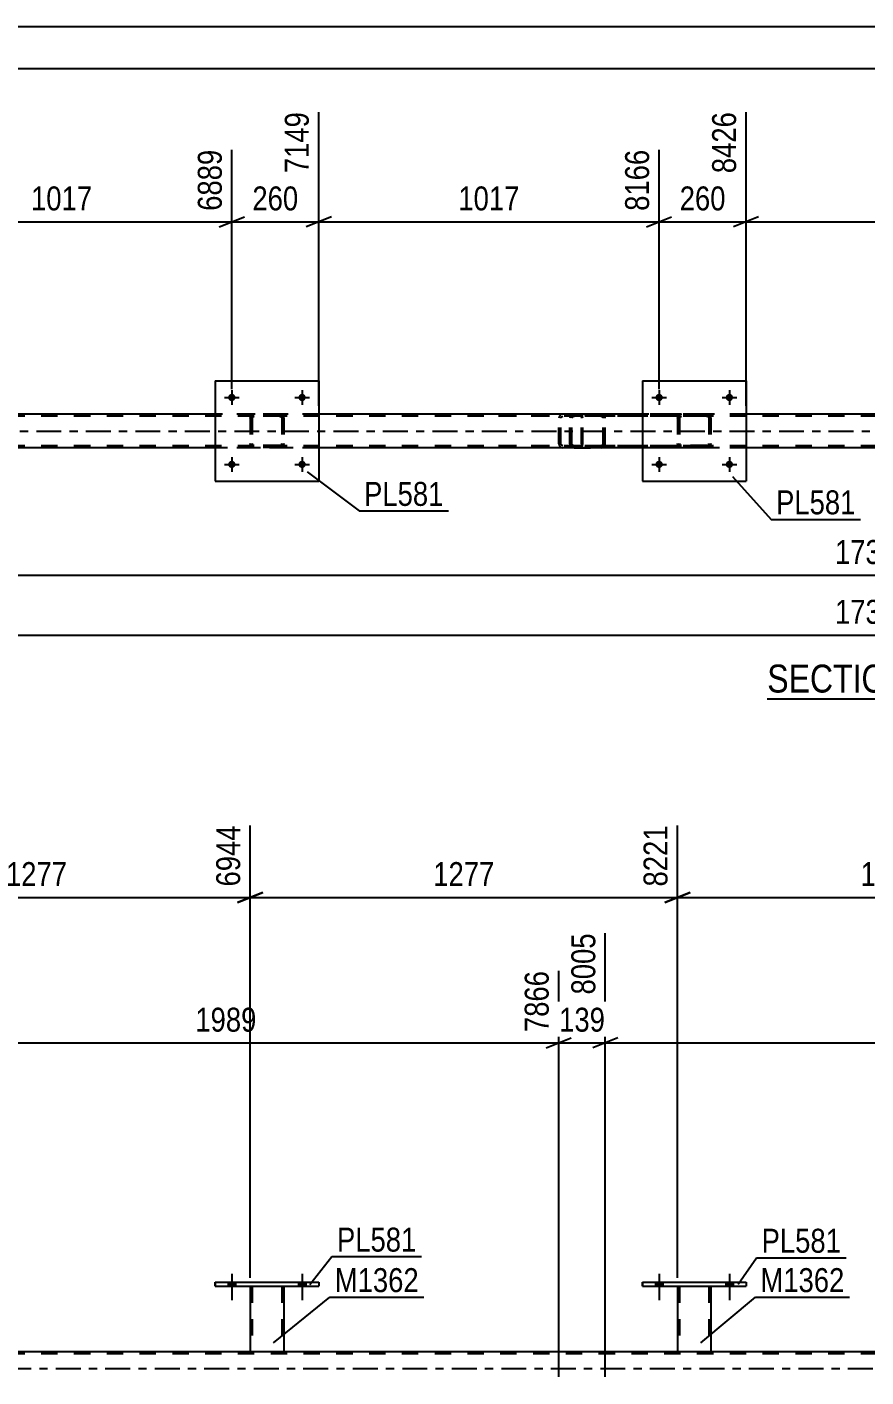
# Model space of a CAD drawing. Header units: millimetres. Extents: x 0 to 841, y 0 to 594.
# Drawn here: x 305.2 to 405.5, y 432.6 to 594 of the extents above; entities that cross this region are included whole.
import ezdxf

# ---------------------------------------------------------------- set-up
doc = ezdxf.new("R2010")
doc.units = ezdxf.units.MM
doc.linetypes.add('DXK_LINE_DOT2', pattern=[3.9198, 1.9599, -1.9599])
doc.linetypes.add('DXK_LINE_DOT3', pattern=[5.9187, 2.979, -0.9799, 0.9799, -0.9799])
doc.styles.add('Arial Narrow', font='ARIALN.TTF', dxfattribs={"height": 0.2})

# ---------------------------------------------------------------- blocks, each defined once
blk = doc.blocks.new('Unknown-103654073-1133')
at = {"color": 5, "linetype": 'Continuous'}
for p, q in [((841, 594), (0, 594)), ((836, 589), (5, 589))]:
    blk.add_line(p, q, dxfattribs=at)
blk = doc.blocks.new('Unknown-103654073-11 - 5016')
at = {"color": 6, "linetype": 'Continuous'}
blk.add_line((393.72, 513.67), (421.37, 513.67), dxfattribs=at)
at = {"color": 0, "linetype": 'Continuous'}
for points in [[(411.83, 514.42), (411.83, 517.92), (393.72, 517.92), (393.72, 514.42)], [(415.44, 514.42), (415.44, 517.92), (412.88, 517.92), (412.88, 514.42)], [(417.76, 514.42), (417.76, 517.92), (416.49, 517.92), (416.49, 514.42)], [(421.37, 514.42), (421.37, 517.92), (418.81, 517.92), (418.81, 514.42)]]:
    blk.add_wipeout(points, dxfattribs=at)
at = {"color": 7, "linetype": 'Continuous', "style": 'Arial Narrow'}
for s, p in [('SECTION ', (393.72, 514.42)), ('A', (412.88, 514.42)), ('A', (418.81, 514.42)), ('-', (416.49, 514.42))]:
    blk.add_text(s, height=3.34, dxfattribs=at).set_placement(p)
blk = doc.blocks.new('Part-103654073-5095 - 5016')
at = {"color": 2, "linetype": 'Continuous'}
for p, q in [((378.79, 551.7), (378.79, 539.7)), ((378.79, 551.7), (391.19, 551.7)), ((391.19, 551.7), (391.19, 539.7)), ((378.79, 539.7), (391.19, 539.7))]:
    blk.add_line(p, q, dxfattribs=at)
blk = doc.blocks.new('Part-103654073-5096 - 5016')
at = {"color": 7, "linetype": 'DXK_LINE_DOT2'}
for p, q in [((382.99, 547.22), (383.02, 547.4)), ((383.02, 547.4), (382.99, 547.22)), ((383.23, 547.22), (383.25, 547.31)), ((383.25, 547.31), (383.3, 547.39)), ((383.28, 547.66), (383.47, 547.7)), ((383.47, 547.7), (383.28, 547.66)), ((383.3, 547.39), (383.38, 547.44)), ((383.38, 547.44), (383.47, 547.46)), ((386.51, 547.7), (383.47, 547.7)), ((386.51, 547.46), (383.47, 547.46)), ((386.51, 547.7), (386.69, 547.66)), ((386.69, 547.66), (386.51, 547.7)), ((386.51, 547.46), (386.6, 547.44)), ((386.6, 547.44), (386.68, 547.39)), ((386.68, 547.39), (386.73, 547.31)), ((386.73, 547.31), (386.75, 547.22)), ((386.95, 547.4), (386.99, 547.22)), ((386.99, 547.22), (386.95, 547.4)), ((382.99, 547.22), (382.99, 544.18)), ((383.23, 547.22), (383.23, 544.18)), ((386.75, 547.22), (386.75, 544.18)), ((386.99, 547.22), (386.99, 544.18)), ((383.02, 543.99), (382.99, 544.18)), ((382.99, 544.18), (383.02, 543.99)), ((383.25, 544.09), (383.23, 544.18)), ((383.3, 544.01), (383.25, 544.09)), ((383.38, 543.96), (383.3, 544.01)), ((386.68, 544.01), (386.6, 543.96)), ((386.73, 544.09), (386.68, 544.01)), ((386.75, 544.18), (386.73, 544.09)), ((386.99, 544.18), (386.95, 543.99)), ((386.95, 543.99), (386.99, 544.18)), ((383.47, 543.7), (383.28, 543.73)), ((383.28, 543.73), (383.47, 543.7)), ((383.47, 543.94), (383.38, 543.96)), ((386.51, 543.94), (383.47, 543.94)), ((386.51, 543.7), (383.47, 543.7)), ((386.6, 543.96), (386.51, 543.94)), ((386.69, 543.73), (386.51, 543.7)), ((386.51, 543.7), (386.69, 543.73))]:
    blk.add_line(p, q, dxfattribs=at)
at = {"color": 7, "linetype": 'DXK_LINE_DOT3'}
blk.add_line((384.99, 545.7), (384.99, 545.7), dxfattribs=at)
at = {"color": 2, "linetype": 'Continuous'}
for p, q in [((382.99, 544.18), (382.99, 544.17)), ((383.23, 544.18), (383.23, 544.17)), ((386.75, 544.17), (386.75, 544.18)), ((386.99, 544.18), (386.99, 544.17))]:
    blk.add_line(p, q, dxfattribs=at)
at = {"color": 7, "linetype": 'DXK_LINE_DOT2'}
for centre, start, end in [((383.47, 547.22), 112.5, 157.5), ((383.47, 547.22), 112.5, 157.5), ((386.51, 547.22), 22.5, 67.5), ((386.51, 547.22), 22.5, 67.5), ((383.47, 544.18), 202.5, 247.5), ((383.47, 544.18), 202.5, 247.5), ((386.51, 544.18), 292.5, 337.5), ((386.51, 544.18), 292.5, 337.5)]:
    blk.add_arc(centre, 0.48, start, end, dxfattribs=at)
blk = doc.blocks.new('Bolt-103654073-5039 - 5016')
at = {"linetype": 'Continuous'}
for points in [[(330.15, 549.7, -1), (329.27, 549.7, -1)], [(338.55, 549.7, -1), (337.67, 549.7, -1)]]:
    blk.add_hatch(color=1, dxfattribs=at).paths.add_polyline_path(points)
at = {"color": 1, "linetype": 'Continuous'}
for p, q in [((329.71, 550.58), (329.71, 548.82)), ((338.11, 550.58), (338.11, 548.82)), ((328.83, 549.7), (330.59, 549.7)), ((337.23, 549.7), (338.99, 549.7))]:
    blk.add_line(p, q, dxfattribs=at)
blk = doc.blocks.new('Bolt-103654073-5040 - 5016')
at = {"linetype": 'Continuous'}
for points in [[(330.15, 541.7, -1), (329.27, 541.7, -1)], [(338.55, 541.7, -1), (337.67, 541.7, -1)]]:
    blk.add_hatch(color=1, dxfattribs=at).paths.add_polyline_path(points)
at = {"color": 1, "linetype": 'Continuous'}
for p, q in [((329.71, 542.58), (329.71, 540.82)), ((338.11, 542.58), (338.11, 540.82)), ((328.83, 541.7), (330.59, 541.7)), ((337.23, 541.7), (338.99, 541.7))]:
    blk.add_line(p, q, dxfattribs=at)
blk = doc.blocks.new('Bolt-103654073-5041 - 5016')
at = {"linetype": 'Continuous'}
for points in [[(381.23, 549.7, -1), (380.35, 549.7, -1)], [(389.63, 549.7, -1), (388.75, 549.7, -1)]]:
    blk.add_hatch(color=1, dxfattribs=at).paths.add_polyline_path(points)
at = {"color": 1, "linetype": 'Continuous'}
for p, q in [((380.79, 550.58), (380.79, 548.82)), ((389.19, 550.58), (389.19, 548.82)), ((379.91, 549.7), (381.67, 549.7)), ((388.31, 549.7), (390.07, 549.7))]:
    blk.add_line(p, q, dxfattribs=at)
blk = doc.blocks.new('Bolt-103654073-5042 - 5016')
at = {"linetype": 'Continuous'}
for points in [[(381.23, 541.7, -1), (380.35, 541.7, -1)], [(389.63, 541.7, -1), (388.75, 541.7, -1)]]:
    blk.add_hatch(color=1, dxfattribs=at).paths.add_polyline_path(points)
at = {"color": 1, "linetype": 'Continuous'}
for p, q in [((380.79, 542.58), (380.79, 540.82)), ((389.19, 542.58), (389.19, 540.82)), ((379.91, 541.7), (381.67, 541.7)), ((388.31, 541.7), (390.07, 541.7))]:
    blk.add_line(p, q, dxfattribs=at)
blk = doc.blocks.new('Part-103654073-5089 - 5016')
at = {"color": 2, "linetype": 'Continuous'}
for p, q in [((327.71, 551.7), (327.71, 539.7)), ((327.71, 551.7), (340.11, 551.7)), ((340.11, 551.7), (340.11, 539.7)), ((327.71, 539.7), (340.11, 539.7))]:
    blk.add_line(p, q, dxfattribs=at)
blk = doc.blocks.new('Part-103654073-5090 - 5016')
at = {"color": 7, "linetype": 'DXK_LINE_DOT2'}
for p, q in [((331.91, 547.22), (331.94, 547.4)), ((331.94, 547.4), (331.91, 547.22)), ((332.15, 547.22), (332.17, 547.31)), ((332.17, 547.31), (332.22, 547.39)), ((332.2, 547.66), (332.39, 547.7)), ((332.39, 547.7), (332.2, 547.66)), ((332.22, 547.39), (332.3, 547.44)), ((332.3, 547.44), (332.39, 547.46)), ((335.43, 547.7), (332.39, 547.7)), ((335.43, 547.46), (332.39, 547.46)), ((335.43, 547.7), (335.61, 547.66)), ((335.61, 547.66), (335.43, 547.7)), ((335.43, 547.46), (335.52, 547.44)), ((335.52, 547.44), (335.6, 547.39)), ((335.6, 547.39), (335.65, 547.31)), ((335.65, 547.31), (335.67, 547.22)), ((335.87, 547.4), (335.91, 547.22)), ((335.91, 547.22), (335.87, 547.4)), ((331.91, 547.22), (331.91, 544.18)), ((332.15, 547.22), (332.15, 544.18)), ((335.67, 547.22), (335.67, 544.18)), ((335.91, 547.22), (335.91, 544.18)), ((331.94, 543.99), (331.91, 544.18)), ((331.91, 544.18), (331.94, 543.99)), ((332.17, 544.09), (332.15, 544.18)), ((332.22, 544.01), (332.17, 544.09)), ((332.3, 543.96), (332.22, 544.01)), ((335.6, 544.01), (335.52, 543.96)), ((335.65, 544.09), (335.6, 544.01)), ((335.67, 544.18), (335.65, 544.09)), ((335.91, 544.18), (335.87, 543.99)), ((335.87, 543.99), (335.91, 544.18)), ((332.39, 543.7), (332.2, 543.73)), ((332.2, 543.73), (332.39, 543.7)), ((332.39, 543.94), (332.3, 543.96)), ((335.43, 543.94), (332.39, 543.94)), ((335.43, 543.7), (332.39, 543.7)), ((335.52, 543.96), (335.43, 543.94)), ((335.61, 543.73), (335.43, 543.7)), ((335.43, 543.7), (335.61, 543.73))]:
    blk.add_line(p, q, dxfattribs=at)
at = {"color": 7, "linetype": 'DXK_LINE_DOT3'}
blk.add_line((333.91, 545.7), (333.91, 545.7), dxfattribs=at)
at = {"color": 2, "linetype": 'Continuous'}
for p, q in [((331.91, 544.18), (331.91, 544.17)), ((332.15, 544.18), (332.15, 544.17)), ((335.67, 544.17), (335.67, 544.18)), ((335.91, 544.18), (335.91, 544.17))]:
    blk.add_line(p, q, dxfattribs=at)
at = {"color": 7, "linetype": 'DXK_LINE_DOT2'}
for centre, start, end in [((332.39, 547.22), 112.5, 157.5), ((332.39, 547.22), 112.5, 157.5), ((335.43, 547.22), 22.5, 67.5), ((335.43, 547.22), 22.5, 67.5), ((332.39, 544.18), 202.5, 247.5), ((332.39, 544.18), 202.5, 247.5), ((335.43, 544.18), 292.5, 337.5), ((335.43, 544.18), 292.5, 337.5)]:
    blk.add_arc(centre, 0.48, start, end, dxfattribs=at)
blk = doc.blocks.new('Part-103654073-5134 - 5016')
at = {"color": 7, "linetype": 'DXK_LINE_DOT2'}
for p, q in [((370.14, 547.38), (370.11, 547.21)), ((370.15, 547.4), (370.14, 547.38)), ((370.36, 547.21), (370.38, 547.3)), ((370.38, 547.3), (370.44, 547.38)), ((370.62, 547.69), (370.42, 547.66)), ((370.44, 547.38), (370.52, 547.43)), ((370.52, 547.43), (370.62, 547.45)), ((370.62, 547.69), (373.85, 547.69)), ((385.61, 547.69), (370.62, 547.69)), ((385.61, 547.45), (370.62, 547.45)), ((374.05, 547.66), (373.85, 547.69)), ((373.85, 547.45), (373.95, 547.43)), ((373.95, 547.43), (374.03, 547.38)), ((374.03, 547.38), (374.09, 547.3)), ((374.09, 547.3), (374.11, 547.21)), ((374.33, 547.38), (374.33, 547.4)), ((374.36, 547.21), (374.33, 547.38)), ((370.11, 544.17), (370.11, 547.21)), ((370.36, 544.17), (370.36, 547.21)), ((374.11, 544.17), (374.11, 547.21)), ((374.36, 544.17), (374.36, 547.21)), ((370.11, 544.17), (370.15, 543.99)), ((370.38, 544.08), (370.36, 544.17)), ((370.44, 544), (370.38, 544.08)), ((370.52, 543.95), (370.44, 544)), ((374.03, 544), (373.95, 543.95)), ((374.09, 544.08), (374.03, 544)), ((374.11, 544.17), (374.09, 544.08)), ((374.33, 543.99), (374.36, 544.17)), ((370.42, 543.73), (370.62, 543.69)), ((370.62, 543.93), (370.52, 543.95)), ((385.61, 543.93), (370.62, 543.93)), ((370.62, 543.69), (373.85, 543.69)), ((385.61, 543.69), (370.62, 543.69)), ((373.95, 543.95), (373.85, 543.93)), ((373.85, 543.69), (374.05, 543.73))]:
    blk.add_line(p, q, dxfattribs=at)
for centre, start, end in [((370.6, 547.19), 110.7584, 155.6801), ((373.87, 547.19), 24.32, 69.2417), ((370.6, 544.19), 204.32, 249.2417), ((373.87, 544.19), 290.7584, 335.6801)]:
    blk.add_arc(centre, 0.496, start, end, dxfattribs=at)
blk = doc.blocks.new('Part-103654073-5135 - 5016')
at = {"color": 7, "linetype": 'DXK_LINE_DOT2'}
for p, q in [((371.38, 547.69), (359.23, 547.69)), ((371.38, 547.45), (359.23, 547.45)), ((368.83, 547.38), (368.79, 547.21)), ((368.83, 547.4), (368.83, 547.38)), ((369.04, 547.21), (369.06, 547.3)), ((369.06, 547.3), (369.12, 547.38)), ((369.29, 547.69), (369.1, 547.66)), ((369.12, 547.38), (369.2, 547.43)), ((369.2, 547.43), (369.29, 547.45)), ((370.11, 547.69), (370.11, 547.45)), ((371.49, 547.66), (371.38, 547.69)), ((371.38, 547.45), (371.44, 547.43)), ((371.44, 547.43), (371.48, 547.38)), ((371.48, 547.38), (371.51, 547.3)), ((371.58, 547.55), (371.49, 547.66)), ((371.51, 547.3), (371.52, 547.21)), ((371.63, 547.4), (371.58, 547.55)), ((371.66, 547.21), (371.63, 547.4)), ((368.79, 544.17), (368.79, 547.21)), ((369.04, 544.17), (369.04, 547.21)), ((371.52, 544.17), (371.52, 547.21)), ((371.66, 544.17), (371.66, 547.21)), ((368.79, 544.17), (368.83, 543.99)), ((369.06, 544.08), (369.04, 544.17)), ((369.12, 544), (369.06, 544.08)), ((369.2, 543.95), (369.12, 544)), ((371.48, 544), (371.44, 543.95)), ((371.51, 544.08), (371.48, 544)), ((371.52, 544.17), (371.51, 544.08)), ((371.63, 543.99), (371.66, 544.17)), ((371.38, 543.93), (359.23, 543.93)), ((371.38, 543.69), (359.23, 543.69)), ((369.1, 543.73), (369.29, 543.69)), ((369.29, 543.93), (369.2, 543.95)), ((370.11, 543.69), (370.11, 543.93)), ((371.44, 543.95), (371.38, 543.93)), ((371.38, 543.69), (371.49, 543.73)), ((371.49, 543.73), (371.58, 543.83)), ((371.58, 543.83), (371.63, 543.99))]:
    blk.add_line(p, q, dxfattribs=at)
for centre, start, end in [((369.28, 547.2), 111.1941, 156.1506), ((369.28, 544.19), 203.8494, 248.8059)]:
    blk.add_arc(centre, 0.492, start, end, dxfattribs=at)
blk = doc.blocks.new('Part-103654073-5219 - 5016')
at = {"color": 7, "linetype": 'DXK_LINE_DOT2'}
for p, q in [((747.9, 547.45), (105.11, 547.45)), ((744.1, 547.69), (123.39, 547.69)), ((340.11, 547.69), (327.71, 547.69)), ((391.19, 547.69), (378.79, 547.69)), ((747.9, 543.93), (105.11, 543.93)), ((697.67, 543.69), (123.39, 543.69)), ((340.11, 543.69), (327.71, 543.69)), ((391.19, 543.69), (378.79, 543.69))]:
    blk.add_line(p, q, dxfattribs=at)
at = {"color": 2, "linetype": 'Continuous'}
for p, q in [((327.71, 547.69), (289.03, 547.69)), ((378.79, 547.69), (340.11, 547.69)), ((429.87, 547.69), (391.19, 547.69)), ((327.71, 543.69), (289.03, 543.69)), ((378.79, 543.69), (340.11, 543.69)), ((429.87, 543.69), (391.19, 543.69))]:
    blk.add_line(p, q, dxfattribs=at)
at = {"color": 7, "linetype": 'DXK_LINE_DOT3'}
blk.add_line((105.11, 545.69), (747.9, 545.69), dxfattribs=at)
blk = doc.blocks.new('Bolt-103654073-3333 - 3325')
at = {"linetype": 'Continuous'}
for points in [[(380.35, 443.42), (381.23, 443.42), (381.23, 443.9), (380.35, 443.9)], [(388.75, 443.42), (389.63, 443.42), (389.63, 443.9), (388.75, 443.9)]]:
    blk.add_hatch(color=1, dxfattribs=at).paths.add_polyline_path(points)
at = {"color": 1, "linetype": 'Continuous'}
for p, q in [((380.79, 444.9), (380.79, 441.78)), ((389.19, 444.9), (389.19, 441.78)), ((380.35, 443.9), (380.35, 443.42)), ((381.23, 443.9), (381.23, 443.42)), ((388.75, 443.9), (388.75, 443.42)), ((389.63, 443.9), (389.63, 443.42))]:
    blk.add_line(p, q, dxfattribs=at)
blk = doc.blocks.new('Bolt-103654073-3334 - 3325')
at = {"linetype": 'Continuous'}
for points in [[(329.27, 443.42), (330.15, 443.42), (330.15, 443.9), (329.27, 443.9)], [(337.67, 443.42), (338.55, 443.42), (338.55, 443.9), (337.67, 443.9)]]:
    blk.add_hatch(color=1, dxfattribs=at).paths.add_polyline_path(points)
at = {"color": 1, "linetype": 'Continuous'}
for p, q in [((329.71, 444.9), (329.71, 441.78)), ((338.11, 444.9), (338.11, 441.78)), ((329.27, 443.9), (329.27, 443.42)), ((330.15, 443.9), (330.15, 443.42)), ((337.67, 443.9), (337.67, 443.42)), ((338.55, 443.9), (338.55, 443.42))]:
    blk.add_line(p, q, dxfattribs=at)
blk = doc.blocks.new('Bolt-103654073-3335 - 3325')
at = {"linetype": 'Continuous'}
for points in [[(329.27, 443.42), (330.15, 443.42), (330.15, 443.9), (329.27, 443.9)], [(337.67, 443.42), (338.55, 443.42), (338.55, 443.9), (337.67, 443.9)]]:
    blk.add_hatch(color=1, dxfattribs=at).paths.add_polyline_path(points)
at = {"color": 1, "linetype": 'Continuous'}
for p, q in [((329.71, 444.9), (329.71, 441.78)), ((338.11, 444.9), (338.11, 441.78)), ((329.27, 443.9), (329.27, 443.42)), ((330.15, 443.9), (330.15, 443.42)), ((337.67, 443.9), (337.67, 443.42)), ((338.55, 443.9), (338.55, 443.42))]:
    blk.add_line(p, q, dxfattribs=at)
blk = doc.blocks.new('Part-103654073-3421 - 3325')
at = {"color": 2, "linetype": 'Continuous'}
for p, q in [((382.99, 443.42), (382.99, 435.58)), ((386.99, 443.42), (386.99, 435.58)), ((386.95, 435.58), (382.99, 435.58)), ((386.99, 435.58), (386.95, 435.58))]:
    blk.add_line(p, q, dxfattribs=at)
at = {"color": 7, "linetype": 'DXK_LINE_DOT2'}
for p, q in [((382.99, 443.42), (386.99, 443.42)), ((382.99, 443.42), (382.99, 443.42)), ((382.99, 443.42), (382.99, 443.42)), ((383.23, 443.42), (383.23, 435.58)), ((386.75, 443.42), (386.75, 435.58)), ((386.99, 443.42), (386.99, 443.42)), ((386.99, 443.42), (386.99, 443.42)), ((386.73, 435.58), (386.75, 435.58))]:
    blk.add_line(p, q, dxfattribs=at)
blk = doc.blocks.new('Part-103654073-3436 - 3325')
at = {"color": 2, "linetype": 'Continuous'}
for p, q in [((327.71, 443.42), (327.71, 443.9)), ((327.71, 443.9), (327.71, 443.9)), ((327.71, 443.9), (340.11, 443.9)), ((327.71, 443.42), (327.71, 443.42)), ((327.71, 443.42), (340.11, 443.42)), ((340.11, 443.9), (340.11, 443.42))]:
    blk.add_line(p, q, dxfattribs=at)
at = {"color": 7, "linetype": 'DXK_LINE_DOT2'}
for p, q in [((327.71, 443.9), (327.71, 443.42)), ((327.71, 443.9), (327.71, 443.9)), ((327.71, 443.42), (327.71, 443.42)), ((340.11, 443.9), (340.11, 443.42))]:
    blk.add_line(p, q, dxfattribs=at)
blk = doc.blocks.new('Part-103654073-3426 - 3325')
at = {"color": 2, "linetype": 'Continuous'}
for p, q in [((378.79, 443.42), (378.79, 443.9)), ((378.79, 443.9), (378.79, 443.9)), ((378.79, 443.9), (391.19, 443.9)), ((378.79, 443.42), (378.79, 443.42)), ((378.79, 443.42), (391.19, 443.42)), ((391.19, 443.9), (391.19, 443.42))]:
    blk.add_line(p, q, dxfattribs=at)
at = {"color": 7, "linetype": 'DXK_LINE_DOT2'}
for p, q in [((378.79, 443.9), (378.79, 443.42)), ((378.79, 443.9), (378.79, 443.9)), ((378.79, 443.42), (378.79, 443.42)), ((391.19, 443.9), (391.19, 443.42))]:
    blk.add_line(p, q, dxfattribs=at)
blk = doc.blocks.new('Part-103654073-3431 - 3325')
at = {"color": 2, "linetype": 'Continuous'}
for p, q in [((331.91, 443.42), (331.91, 435.58)), ((335.91, 443.42), (335.91, 435.58)), ((335.87, 435.58), (331.91, 435.58)), ((335.91, 435.58), (335.87, 435.58))]:
    blk.add_line(p, q, dxfattribs=at)
at = {"color": 7, "linetype": 'DXK_LINE_DOT2'}
for p, q in [((331.91, 443.42), (335.91, 443.42)), ((331.91, 443.42), (331.91, 443.42)), ((331.91, 443.42), (331.91, 443.42)), ((332.15, 443.42), (332.15, 435.58)), ((335.67, 443.42), (335.67, 435.58)), ((335.91, 443.42), (335.91, 443.42)), ((335.91, 443.42), (335.91, 443.42)), ((335.65, 435.58), (335.67, 435.58))]:
    blk.add_line(p, q, dxfattribs=at)
blk = doc.blocks.new('Bolt-103654073-3447 - 3325')
at = {"linetype": 'Continuous'}
for points in [[(380.35, 443.42), (381.23, 443.42), (381.23, 443.9), (380.35, 443.9)], [(388.75, 443.42), (389.63, 443.42), (389.63, 443.9), (388.75, 443.9)]]:
    blk.add_hatch(color=1, dxfattribs=at).paths.add_polyline_path(points)
at = {"color": 1, "linetype": 'Continuous'}
for p, q in [((380.79, 444.9), (380.79, 441.78)), ((389.19, 444.9), (389.19, 441.78)), ((380.35, 443.9), (380.35, 443.42)), ((381.23, 443.9), (381.23, 443.42)), ((388.75, 443.9), (388.75, 443.42)), ((389.63, 443.9), (389.63, 443.42))]:
    blk.add_line(p, q, dxfattribs=at)
blk = doc.blocks.new('Part-103654073-3585 - 3325')
at = {"color": 7, "linetype": 'DXK_LINE_DOT2'}
for p, q in [((747.9, 435.34), (54.16, 435.34)), ((744.55, 435.58), (178.67, 435.58)), ((335.91, 435.58), (331.91, 435.58)), ((386.99, 435.58), (382.99, 435.58))]:
    blk.add_line(p, q, dxfattribs=at)
at = {"color": 2, "linetype": 'Continuous'}
for p, q in [((331.91, 435.58), (284.83, 435.58)), ((382.99, 435.58), (335.91, 435.58)), ((434.07, 435.58), (386.99, 435.58))]:
    blk.add_line(p, q, dxfattribs=at)
at = {"color": 7, "linetype": 'DXK_LINE_DOT3'}
blk.add_line((54.16, 433.58), (747.9, 433.58), dxfattribs=at)
blk = doc.blocks.new('StraightDimension-103654073-5338 - 5016')
at = {"color": 7, "linetype": 'Continuous'}
for p, q in [((391.19, 548.69), (391.19, 583.83)), ((431.87, 550.7), (431.87, 579.33)), ((392.69, 571.32), (389.69, 570.12)), ((391.19, 570.72), (431.87, 570.72)), ((430.37, 570.12), (433.37, 571.32))]:
    blk.add_line(p, q, dxfattribs=at)
at = {"color": 0, "linetype": 'Continuous'}
blk.add_wipeout([(431.27, 579.93), (427.07, 579.93), (427.07, 571.42), (431.27, 571.42)], dxfattribs=at)
at = {"color": 0}
blk.add_wipeout([(415.78, 571.47), (415.78, 575.67), (407.27, 575.67), (407.27, 571.47)], dxfattribs=at)
at = {"color": 3, "linetype": 'Continuous', "style": 'Arial Narrow'}
blk.add_text('9443', height=2.863, rotation=90.0002, dxfattribs=at).set_placement((430.67, 572.02))
at = {"color": 3, "style": 'Arial Narrow'}
blk.add_text('1017', height=2.863, dxfattribs=at).set_placement((407.87, 572.07))
blk = doc.blocks.new('StraightDimension-103654073-5849 - 5016')
at = {"color": 7, "linetype": 'Continuous'}
blk.add_line((64.22, 521.29), (748.54, 521.29), dxfattribs=at)
at = {"color": 0}
blk.add_wipeout([(411.55, 522.04), (411.55, 526.24), (401.21, 526.24), (401.21, 522.04)], dxfattribs=at)
at = {"color": 3, "style": 'Arial Narrow'}
blk.add_text('17375', height=2.863, dxfattribs=at).set_placement((401.81, 522.64))
blk = doc.blocks.new('StraightDimension-103654073-7844 - 5016')
at = {"color": 7, "linetype": 'Continuous'}
blk.add_line((64.86, 528.44), (747.9, 528.44), dxfattribs=at)
at = {"color": 0}
blk.add_wipeout([(411.55, 529.19), (411.55, 533.39), (401.21, 533.39), (401.21, 529.19)], dxfattribs=at)
at = {"color": 3, "style": 'Arial Narrow'}
blk.add_text('17343', height=2.863, dxfattribs=at).set_placement((401.81, 529.79))
blk = doc.blocks.new('StraightDimension-103654073-5339 - 5016')
at = {"color": 7, "linetype": 'Continuous'}
for p, q in [((391.19, 548.69), (391.19, 583.83)), ((380.79, 550.7), (380.79, 579.33)), ((379.29, 570.12), (382.29, 571.32)), ((380.79, 570.72), (391.19, 570.72)), ((392.69, 571.32), (389.69, 570.12))]:
    blk.add_line(p, q, dxfattribs=at)
at = {"color": 0}
blk.add_wipeout([(389.33, 571.47), (389.33, 575.67), (382.65, 575.67), (382.65, 571.47)], dxfattribs=at)
at = {"color": 3, "style": 'Arial Narrow'}
blk.add_text('260', height=2.863, dxfattribs=at).set_placement((383.25, 572.07))
at = {"color": 0, "linetype": 'Continuous'}
blk.add_wipeout([(390.59, 584.43), (386.39, 584.43), (386.39, 575.92), (390.59, 575.92)], dxfattribs=at)
at = {"color": 3, "linetype": 'Continuous', "style": 'Arial Narrow'}
blk.add_text('8426', height=2.863, rotation=90.0002, dxfattribs=at).set_placement((389.99, 576.52))
blk = doc.blocks.new('StraightDimension-103654073-5340 - 5016')
at = {"color": 7, "linetype": 'Continuous'}
for p, q in [((340.11, 548.69), (340.11, 583.83)), ((380.79, 550.7), (380.79, 579.33)), ((341.61, 571.32), (338.61, 570.12)), ((340.11, 570.72), (380.79, 570.72)), ((379.29, 570.12), (382.29, 571.32))]:
    blk.add_line(p, q, dxfattribs=at)
at = {"color": 0, "linetype": 'Continuous'}
blk.add_wipeout([(380.19, 579.93), (375.99, 579.93), (375.99, 571.42), (380.19, 571.42)], dxfattribs=at)
at = {"color": 0}
blk.add_wipeout([(364.7, 571.47), (364.7, 575.67), (356.19, 575.67), (356.19, 571.47)], dxfattribs=at)
at = {"color": 3, "linetype": 'Continuous', "style": 'Arial Narrow'}
blk.add_text('8166', height=2.863, rotation=90.0002, dxfattribs=at).set_placement((379.59, 572.02))
at = {"color": 3, "style": 'Arial Narrow'}
blk.add_text('1017', height=2.863, dxfattribs=at).set_placement((356.79, 572.07))
blk = doc.blocks.new('StraightDimension-103654073-5341 - 5016')
at = {"color": 7, "linetype": 'Continuous'}
for p, q in [((340.11, 548.69), (340.11, 583.83)), ((329.71, 550.7), (329.71, 579.33)), ((328.21, 570.12), (331.21, 571.32)), ((329.71, 570.72), (340.11, 570.72)), ((341.61, 571.32), (338.61, 570.12))]:
    blk.add_line(p, q, dxfattribs=at)
at = {"color": 0}
blk.add_wipeout([(338.25, 571.47), (338.25, 575.67), (331.57, 575.67), (331.57, 571.47)], dxfattribs=at)
at = {"color": 3, "style": 'Arial Narrow'}
blk.add_text('260', height=2.863, dxfattribs=at).set_placement((332.17, 572.07))
at = {"color": 0, "linetype": 'Continuous'}
blk.add_wipeout([(339.51, 584.43), (335.31, 584.43), (335.31, 575.92), (339.51, 575.92)], dxfattribs=at)
at = {"color": 3, "linetype": 'Continuous', "style": 'Arial Narrow'}
blk.add_text('7149', height=2.863, rotation=90.0002, dxfattribs=at).set_placement((338.91, 576.52))
blk = doc.blocks.new('StraightDimension-103654073-5342 - 5016')
at = {"color": 7, "linetype": 'Continuous'}
for p, q in [((289.03, 548.69), (289.03, 583.83)), ((329.71, 550.7), (329.71, 579.33)), ((290.53, 571.32), (287.53, 570.12)), ((289.03, 570.72), (329.71, 570.72)), ((328.21, 570.12), (331.21, 571.32))]:
    blk.add_line(p, q, dxfattribs=at)
at = {"color": 0, "linetype": 'Continuous'}
blk.add_wipeout([(329.11, 579.93), (324.91, 579.93), (324.91, 571.42), (329.11, 571.42)], dxfattribs=at)
at = {"color": 0}
blk.add_wipeout([(313.62, 571.47), (313.62, 575.67), (305.11, 575.67), (305.11, 571.47)], dxfattribs=at)
at = {"color": 3, "linetype": 'Continuous', "style": 'Arial Narrow'}
blk.add_text('6889', height=2.863, rotation=90.0002, dxfattribs=at).set_placement((328.51, 572.02))
at = {"color": 3, "style": 'Arial Narrow'}
blk.add_text('1017', height=2.863, dxfattribs=at).set_placement((305.71, 572.07))
blk = doc.blocks.new('StraightDimension-103654073-4255 - 3325')
at = {"color": 7, "linetype": 'Continuous'}
for p, q in [((374.36, 432.58), (374.36, 485.63)), ((453.92, 432.58), (453.92, 481.13)), ((375.86, 473.12), (372.86, 471.92)), ((452.42, 471.92), (455.42, 473.12)), ((374.36, 472.52), (453.92, 472.52))]:
    blk.add_line(p, q, dxfattribs=at)
at = {"color": 0, "linetype": 'Continuous'}
blk.add_wipeout([(453.32, 481.73), (449.12, 481.73), (449.12, 473.22), (453.32, 473.22)], dxfattribs=at)
at = {"color": 0}
blk.add_wipeout([(418.4, 473.27), (418.4, 477.47), (409.89, 477.47), (409.89, 473.27)], dxfattribs=at)
at = {"color": 3, "linetype": 'Continuous', "style": 'Arial Narrow'}
blk.add_text('9994', height=2.863, rotation=90.0002, dxfattribs=at).set_placement((452.72, 473.82))
at = {"color": 3, "style": 'Arial Narrow'}
blk.add_text('1989', height=2.863, dxfattribs=at).set_placement((410.49, 473.87))
blk = doc.blocks.new('StraightDimension-103654073-4217 - 3325')
at = {"color": 7, "linetype": 'Continuous'}
for p, q in [((289.23, 432.58), (289.23, 485.63)), ((368.79, 432.58), (368.79, 481.13)), ((290.73, 473.12), (287.73, 471.92)), ((367.29, 471.92), (370.29, 473.12)), ((289.23, 472.52), (368.79, 472.52))]:
    blk.add_line(p, q, dxfattribs=at)
at = {"color": 0, "linetype": 'Continuous'}
blk.add_wipeout([(368.19, 481.73), (363.99, 481.73), (363.99, 473.22), (368.19, 473.22)], dxfattribs=at)
at = {"color": 0}
blk.add_wipeout([(333.27, 473.27), (333.27, 477.47), (324.75, 477.47), (324.75, 473.27)], dxfattribs=at)
at = {"color": 3, "linetype": 'Continuous', "style": 'Arial Narrow'}
blk.add_text('7866', height=2.863, rotation=90.0002, dxfattribs=at).set_placement((367.59, 473.82))
at = {"color": 3, "style": 'Arial Narrow'}
blk.add_text('1989', height=2.863, dxfattribs=at).set_placement((325.35, 473.87))
blk = doc.blocks.new('StraightDimension-103654073-4236 - 3325')
at = {"color": 7, "linetype": 'Continuous'}
for p, q in [((374.36, 432.58), (374.36, 485.63)), ((368.79, 432.58), (368.79, 481.13)), ((367.29, 471.92), (370.29, 473.12)), ((375.86, 473.12), (372.86, 471.92)), ((368.79, 472.52), (374.36, 472.52))]:
    blk.add_line(p, q, dxfattribs=at)
at = {"color": 0}
blk.add_wipeout([(374.92, 473.27), (374.92, 477.47), (368.24, 477.47), (368.24, 473.27)], dxfattribs=at)
at = {"color": 3, "style": 'Arial Narrow'}
blk.add_text('139', height=2.863, dxfattribs=at).set_placement((368.84, 473.87))
at = {"color": 0, "linetype": 'Continuous'}
blk.add_wipeout([(373.76, 486.23), (369.56, 486.23), (369.56, 477.72), (373.76, 477.72)], dxfattribs=at)
at = {"color": 3, "linetype": 'Continuous', "style": 'Arial Narrow'}
blk.add_text('8005', height=2.863, rotation=90.0002, dxfattribs=at).set_placement((373.16, 478.32))
blk = doc.blocks.new('StraightDimension-103654073-4593 - 3325')
at = {"color": 7, "linetype": 'Continuous'}
for p, q in [((382.99, 444.42), (382.99, 498.54)), ((434.07, 444.42), (434.07, 498.54)), ((384.49, 490.53), (381.49, 489.33)), ((382.99, 489.93), (434.07, 489.93)), ((432.57, 489.33), (435.57, 490.53))]:
    blk.add_line(p, q, dxfattribs=at)
at = {"color": 0, "linetype": 'Continuous'}
blk.add_wipeout([(433.47, 499.14), (429.27, 499.14), (429.27, 490.63), (433.47, 490.63)], dxfattribs=at)
at = {"color": 0}
blk.add_wipeout([(412.78, 490.68), (412.78, 494.88), (404.27, 494.88), (404.27, 490.68)], dxfattribs=at)
at = {"color": 3, "linetype": 'Continuous', "style": 'Arial Narrow'}
blk.add_text('9498', height=2.863, rotation=90.0002, dxfattribs=at).set_placement((432.87, 491.23))
at = {"color": 3, "style": 'Arial Narrow'}
blk.add_text('1277', height=2.863, dxfattribs=at).set_placement((404.87, 491.28))
blk = doc.blocks.new('StraightDimension-103654073-4603 - 3325')
at = {"color": 7, "linetype": 'Continuous'}
for p, q in [((331.91, 444.42), (331.91, 498.54)), ((382.99, 444.42), (382.99, 498.54)), ((333.41, 490.53), (330.41, 489.33)), ((331.91, 489.93), (382.99, 489.93)), ((381.49, 489.33), (384.49, 490.53))]:
    blk.add_line(p, q, dxfattribs=at)
at = {"color": 0, "linetype": 'Continuous'}
blk.add_wipeout([(382.39, 499.14), (378.19, 499.14), (378.19, 490.63), (382.39, 490.63)], dxfattribs=at)
at = {"color": 0}
blk.add_wipeout([(361.7, 490.68), (361.7, 494.88), (353.19, 494.88), (353.19, 490.68)], dxfattribs=at)
at = {"color": 3, "linetype": 'Continuous', "style": 'Arial Narrow'}
blk.add_text('8221', height=2.863, rotation=90.0002, dxfattribs=at).set_placement((381.79, 491.23))
at = {"color": 3, "style": 'Arial Narrow'}
blk.add_text('1277', height=2.863, dxfattribs=at).set_placement((353.79, 491.28))
blk = doc.blocks.new('StraightDimension-103654073-4613 - 3325')
at = {"color": 7, "linetype": 'Continuous'}
for p, q in [((280.83, 444.42), (280.83, 498.54)), ((331.91, 444.42), (331.91, 498.54)), ((282.33, 490.53), (279.33, 489.33)), ((280.83, 489.93), (331.91, 489.93)), ((330.41, 489.33), (333.41, 490.53))]:
    blk.add_line(p, q, dxfattribs=at)
at = {"color": 0, "linetype": 'Continuous'}
blk.add_wipeout([(331.31, 499.14), (327.11, 499.14), (327.11, 490.63), (331.31, 490.63)], dxfattribs=at)
at = {"color": 0}
blk.add_wipeout([(310.62, 490.68), (310.62, 494.88), (302.11, 494.88), (302.11, 490.68)], dxfattribs=at)
at = {"color": 3, "linetype": 'Continuous', "style": 'Arial Narrow'}
blk.add_text('6944', height=2.863, rotation=90.0002, dxfattribs=at).set_placement((330.71, 491.23))
at = {"color": 3, "style": 'Arial Narrow'}
blk.add_text('1277', height=2.863, dxfattribs=at).set_placement((302.71, 491.28))
blk = doc.blocks.new('Mark-103654073-5085 - 5016')
at = {"color": 0}
blk.add_wipeout([(355.02, 536.74), (355.02, 539.74), (345.52, 539.74), (345.52, 536.74)], dxfattribs=at)
blk.add_wipeout([(355.02, 536.74), (355.02, 539.74), (345.52, 539.74), (345.52, 536.74)], dxfattribs=at)
at = {"color": 30, "linetype": 'Continuous'}
for p, q in [((338.71, 540.82), (344.92, 536.14)), ((344.92, 536.14), (355.62, 536.14))]:
    blk.add_line(p, q, dxfattribs=at)
at = {"color": 3, "style": 'Arial Narrow'}
blk.add_text('PL581', height=2.863, dxfattribs=at).set_placement((345.52, 536.74))
blk = doc.blocks.new('Mark-103654073-5091 - 5016')
at = {"color": 0}
blk.add_wipeout([(404.28, 535.73), (404.28, 538.73), (394.77, 538.73), (394.77, 535.73)], dxfattribs=at)
blk.add_wipeout([(404.28, 535.73), (404.28, 538.73), (394.77, 538.73), (394.77, 535.73)], dxfattribs=at)
at = {"color": 30, "linetype": 'Continuous'}
for p, q in [((389.57, 540.25), (394.17, 535.13)), ((394.17, 535.13), (404.88, 535.13))]:
    blk.add_line(p, q, dxfattribs=at)
at = {"color": 3, "style": 'Arial Narrow'}
blk.add_text('PL581', height=2.863, dxfattribs=at).set_placement((394.77, 535.73))
blk = doc.blocks.new('Mark-103654073-3417 - 3325')
at = {"color": 0}
blk.add_wipeout([(402.95, 442.73), (402.95, 445.73), (392.9, 445.73), (392.9, 442.73)], dxfattribs=at)
blk.add_wipeout([(402.95, 442.73), (402.95, 445.73), (392.9, 445.73), (392.9, 442.73)], dxfattribs=at)
at = {"color": 30, "linetype": 'Continuous'}
for p, q in [((385.76, 436.68), (392.3, 442.13)), ((392.3, 442.13), (403.55, 442.13))]:
    blk.add_line(p, q, dxfattribs=at)
at = {"color": 3, "style": 'Arial Narrow'}
blk.add_text('M1362', height=2.863, dxfattribs=at).set_placement((392.9, 442.73))
blk = doc.blocks.new('Mark-103654073-3432 - 3325')
at = {"color": 0}
blk.add_wipeout([(351.78, 447.57), (351.78, 450.57), (342.28, 450.57), (342.28, 447.57)], dxfattribs=at)
blk.add_wipeout([(351.78, 447.57), (351.78, 450.57), (342.28, 450.57), (342.28, 447.57)], dxfattribs=at)
at = {"color": 30, "linetype": 'Continuous'}
for p, q in [((339.03, 443.62), (341.68, 446.97)), ((341.68, 446.97), (352.38, 446.97))]:
    blk.add_line(p, q, dxfattribs=at)
at = {"color": 3, "style": 'Arial Narrow'}
blk.add_text('PL581', height=2.863, dxfattribs=at).set_placement((342.28, 447.57))
blk = doc.blocks.new('Mark-103654073-3422 - 3325')
at = {"color": 0}
blk.add_wipeout([(402.55, 447.44), (402.55, 450.44), (393.04, 450.44), (393.04, 447.44)], dxfattribs=at)
blk.add_wipeout([(402.55, 447.44), (402.55, 450.44), (393.04, 450.44), (393.04, 447.44)], dxfattribs=at)
at = {"color": 30, "linetype": 'Continuous'}
for p, q in [((390.23, 443.67), (392.44, 446.84)), ((392.44, 446.84), (403.15, 446.84))]:
    blk.add_line(p, q, dxfattribs=at)
at = {"color": 3, "style": 'Arial Narrow'}
blk.add_text('PL581', height=2.863, dxfattribs=at).set_placement((393.04, 447.44))
blk = doc.blocks.new('Mark-103654073-3427 - 3325')
at = {"color": 0}
blk.add_wipeout([(352.07, 442.73), (352.07, 445.73), (342.02, 445.73), (342.02, 442.73)], dxfattribs=at)
blk.add_wipeout([(352.07, 442.73), (352.07, 445.73), (342.02, 445.73), (342.02, 442.73)], dxfattribs=at)
at = {"color": 30, "linetype": 'Continuous'}
for p, q in [((334.68, 436.68), (341.42, 442.13)), ((341.42, 442.13), (352.67, 442.13))]:
    blk.add_line(p, q, dxfattribs=at)
at = {"color": 3, "style": 'Arial Narrow'}
blk.add_text('M1362', height=2.863, dxfattribs=at).set_placement((342.02, 442.73))

msp = doc.modelspace()

# ---------------------------------------------------------------- block references
for name in ['Unknown-103654073-1133', 'Part-103654073-5089 - 5016', 'Bolt-103654073-5039 - 5016', 'Part-103654073-5095 - 5016', 'Bolt-103654073-5041 - 5016', 'Part-103654073-5219 - 5016', 'Part-103654073-5090 - 5016', 'Part-103654073-5135 - 5016', 'Part-103654073-5134 - 5016', 'Part-103654073-5096 - 5016', 'Bolt-103654073-5040 - 5016', 'Bolt-103654073-5042 - 5016', 'Bolt-103654073-3334 - 3325', 'Bolt-103654073-3335 - 3325', 'Bolt-103654073-3333 - 3325', 'Bolt-103654073-3447 - 3325', 'Part-103654073-3436 - 3325', 'Part-103654073-3431 - 3325', 'Part-103654073-3426 - 3325', 'Part-103654073-3421 - 3325', 'Part-103654073-3585 - 3325']:
    msp.add_blockref(name, (0, 0))

# ---------------------------------------------------------------- next in the draw order: block references
for name in ['StraightDimension-103654073-5338 - 5016', 'StraightDimension-103654073-5849 - 5016', 'Unknown-103654073-11 - 5016', 'StraightDimension-103654073-4217 - 3325', 'StraightDimension-103654073-4255 - 3325']:
    msp.add_blockref(name, (0, 0))

# ---------------------------------------------------------------- next in the draw order: block references
for name in ['StraightDimension-103654073-5339 - 5016', 'StraightDimension-103654073-7844 - 5016', 'StraightDimension-103654073-4593 - 3325', 'StraightDimension-103654073-4236 - 3325']:
    msp.add_blockref(name, (0, 0))

# ---------------------------------------------------------------- next in the draw order: block references
for name in ['StraightDimension-103654073-5340 - 5016', 'Mark-103654073-5085 - 5016', 'Mark-103654073-5091 - 5016', 'StraightDimension-103654073-4603 - 3325', 'Mark-103654073-3417 - 3325']:
    msp.add_blockref(name, (0, 0))

# ---------------------------------------------------------------- next in the draw order: block references
for name in ['StraightDimension-103654073-5341 - 5016', 'StraightDimension-103654073-4613 - 3325', 'Mark-103654073-3432 - 3325', 'Mark-103654073-3422 - 3325']:
    msp.add_blockref(name, (0, 0))

# ---------------------------------------------------------------- next in the draw order: block references
for name in ['StraightDimension-103654073-5342 - 5016', 'Mark-103654073-3427 - 3325']:
    msp.add_blockref(name, (0, 0))

doc.saveas('drawing.dxf')
